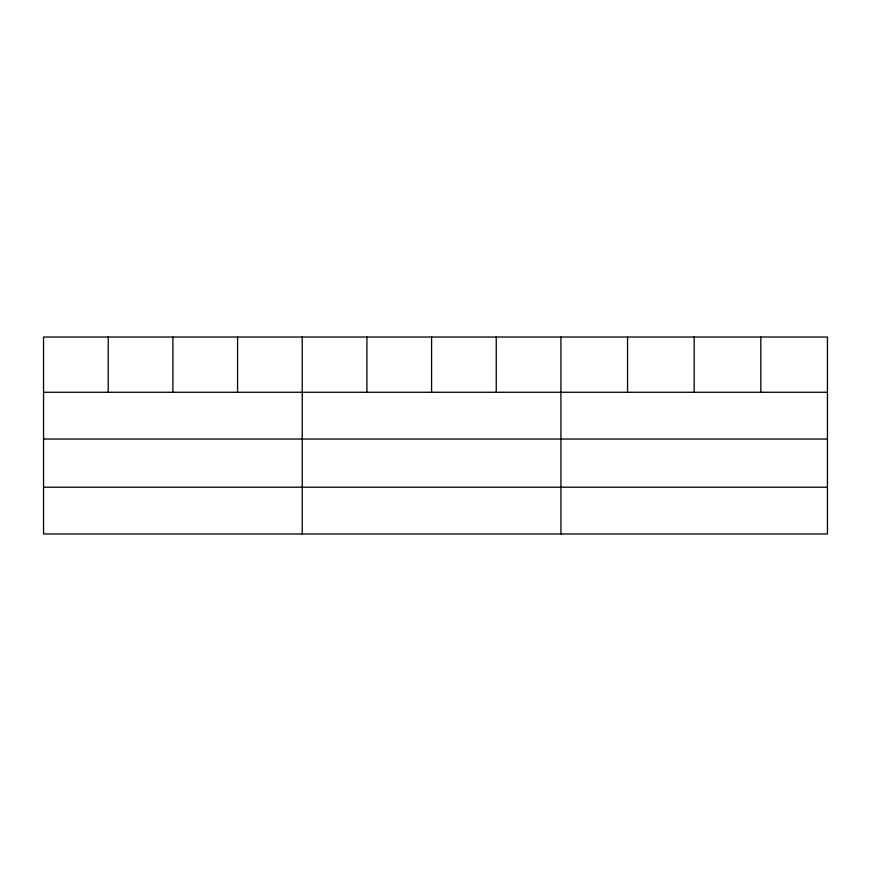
<?xml version="1.0" encoding="UTF-8"?>
<svg xmlns="http://www.w3.org/2000/svg" width="871" height="871" viewBox="0 0 871 871"><rect width="100%" height="100%" fill="white"/><g stroke="black" fill="none" stroke-linecap="round" stroke-linejoin="round"><path stroke-width="1.31" d="M827.45 439.028L827.45 337.033L43.55 337.033L43.55 533.967L827.45 533.967L827.45 439.028L43.55 439.028M43.55 392.266L827.45 392.266M43.55 487.205L827.45 487.205M760.818 337.033L760.818 392.266M694.187 337.033L694.187 392.266M627.556 337.033L627.556 392.266M560.924 337.033L560.924 533.967M496.252 337.033L496.252 392.266M431.581 337.033L431.581 392.266M366.909 337.033L366.909 392.266M302.237 337.033L302.237 533.967M237.565 337.033L237.565 392.266M172.894 337.033L172.894 392.266M108.222 337.033L108.222 392.266"/></g></svg>
